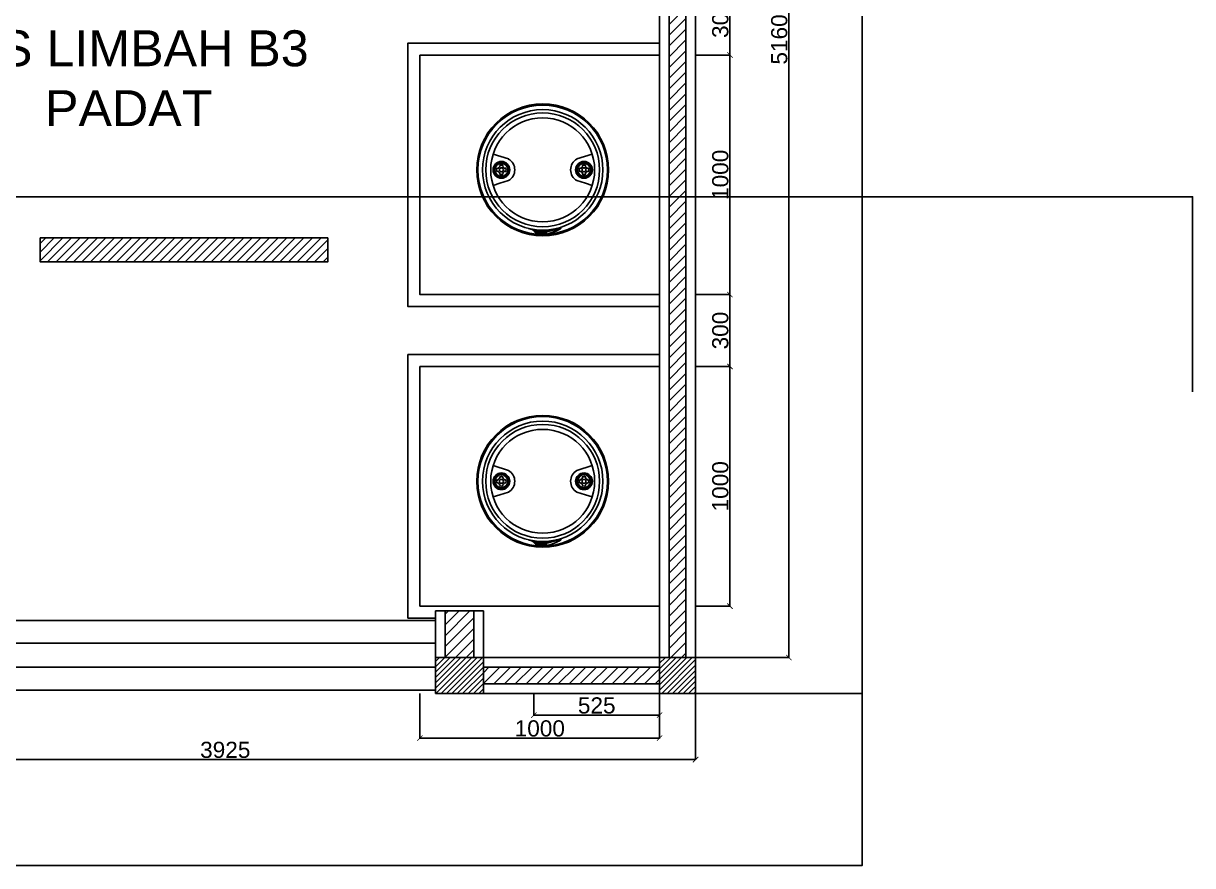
# Model space of a CAD drawing. Header units: millimetres. Extents: x -152054 to 94068, y -14280 to 91468.
# Drawn here: x -74849 to -69970, y 25102 to 28618 of the extents above; entities that cross this region are included whole.
import ezdxf

# ---------------------------------------------------------------- set-up
doc = ezdxf.new("R2010")
doc.units = ezdxf.units.MM
doc.layers.add('Edges', color=7, linetype='Continuous')
doc.styles.get("Standard").update_dxf_attribs({"font": 'arial.ttf'})
doc.dimstyles.new('ISO-25', dxfattribs={"dimtxt": 67.5, "dimasz": 22.5, "dimexe": 1.25, "dimexo": 0.625, "dimgap": 5.63, "dimtad": 1, "dimtoh": 1, "dimdec": 0, "dimtxsty": 'Standard', "dimblk": 'ARCHTICK', "dimcen": 2.5, "dimclrd": 40, "dimclre": 40, "dimclrt": 1, "dimadec": 0, "dimazin": 0, "dimtfac": 1, "dimtdec": 0, "dimtmove": 0, "dimatfit": 3, "dimldrblk": 'BOXFILLED', "dimfxl": 1, "dimarcsym": 0})
pattern_1 = [(45, (17246.474, -14624.232), (-22.45064, 22.45064), [])]

# ---------------------------------------------------------------- blocks, each defined once
blk = doc.blocks.new('plasticwaterdrumplan')
at = {"layer": 'Edges'}
for p, q in [((19.15, 3.55), (22, 2.66)), ((37.52, 3.55), (34.66, 2.66)), ((19.8, 0.65), (19.83, 0.88)), ((19.83, 0.42), (19.8, 0.65)), ((19.83, 0.88), (19.88, 1)), ((19.88, 0.3), (19.83, 0.42)), ((19.88, 1), (20.09, 0.86)), ((19.88, 0.3), (20.09, 0.44)), ((20.09, 0.86), (20.13, 0.97)), ((20.13, 0.33), (20.09, 0.44)), ((20.13, 0.97), (20.23, 1.1)), ((20.23, 0.2), (20.13, 0.33)), ((20.23, 1.1), (20.36, 1.2)), ((20.36, 0.1), (20.23, 0.2)), ((20.33, 1.45), (20.45, 1.5)), ((20.33, 1.45), (20.47, 1.24)), ((20.33, -0.15), (20.47, 0.06)), ((20.36, 1.2), (20.47, 1.24)), ((20.47, 0.06), (20.36, 0.1)), ((20.45, 1.5), (20.68, 1.53)), ((20.68, 1.53), (20.91, 1.5)), ((20.68, 1.01), (20.77, 1)), ((21.03, 1.45), (20.89, 1.24)), ((20.89, 1.24), (21, 1.2)), ((21, 0.1), (20.89, 0.06)), ((21.03, -0.15), (20.89, 0.06)), ((20.91, 1.5), (21.03, 1.45)), ((21, 1.2), (21.13, 1.1)), ((21.13, 0.2), (21, 0.1)), ((21.13, 1.1), (21.23, 0.97)), ((21.23, 0.33), (21.13, 0.2)), ((21.23, 0.97), (21.27, 0.86)), ((21.27, 0.44), (21.23, 0.33)), ((21.48, 1), (21.27, 0.86)), ((21.48, 0.3), (21.27, 0.44)), ((21.48, 1), (21.53, 0.88)), ((21.53, 0.42), (21.48, 0.3)), ((21.53, 0.88), (21.56, 0.65)), ((21.56, 0.65), (21.53, 0.42)), ((35.13, 0.88), (35.1, 0.65)), ((35.1, 0.65), (35.13, 0.42)), ((35.19, 1), (35.13, 0.88)), ((35.13, 0.42), (35.19, 0.3)), ((35.19, 1), (35.39, 0.86)), ((35.19, 0.3), (35.39, 0.44)), ((35.44, 0.97), (35.39, 0.86)), ((35.39, 0.44), (35.44, 0.33)), ((35.54, 1.1), (35.44, 0.97)), ((35.44, 0.33), (35.54, 0.2)), ((35.67, 1.2), (35.54, 1.1)), ((35.54, 0.2), (35.67, 0.1)), ((35.76, 1.5), (35.63, 1.45)), ((35.63, 1.45), (35.78, 1.24)), ((35.63, -0.15), (35.78, 0.06)), ((35.78, 1.24), (35.67, 1.2)), ((35.67, 0.1), (35.78, 0.06)), ((35.99, 1.53), (35.76, 1.5)), ((35.99, 1.01), (35.89, 1)), ((36.22, 1.5), (35.99, 1.53)), ((36.34, 1.45), (36.2, 1.24)), ((36.3, 1.2), (36.2, 1.24)), ((36.2, 0.06), (36.3, 0.1)), ((36.34, -0.15), (36.2, 0.06)), ((36.34, 1.45), (36.22, 1.5)), ((36.44, 1.1), (36.3, 1.2)), ((36.3, 0.1), (36.44, 0.2)), ((36.54, 0.97), (36.44, 1.1)), ((36.44, 0.2), (36.54, 0.33)), ((36.58, 0.86), (36.54, 0.97)), ((36.54, 0.33), (36.58, 0.44)), ((36.79, 1), (36.58, 0.86)), ((36.79, 0.3), (36.58, 0.44)), ((36.84, 0.88), (36.79, 1)), ((36.79, 0.3), (36.84, 0.42)), ((36.87, 0.65), (36.84, 0.88)), ((36.84, 0.42), (36.87, 0.65)), ((20.41, -1.85), (19.15, -2.26)), ((20.45, -0.2), (20.33, -0.15)), ((20.41, -1.85), (22, -1.35)), ((20.68, -0.23), (20.45, -0.2)), ((20.91, -0.2), (20.68, -0.23)), ((21.03, -0.15), (20.91, -0.2)), ((36.26, -1.85), (34.66, -1.35)), ((35.63, -0.15), (35.76, -0.2)), ((35.76, -0.2), (35.99, -0.23)), ((35.99, -0.23), (36.22, -0.2)), ((36.22, -0.2), (36.34, -0.15)), ((36.26, -1.85), (37.52, -2.26)), ((25.72, -10.23), (26.59, -10.46)), ((25.73, -10.21), (26.78, -10.49)), ((26.36, -10.41), (26.54, -10.46)), ((26.36, -10.43), (26.53, -10.48)), ((26.54, -10.46), (26.53, -10.48)), ((26.54, -10.46), (26.59, -10.47)), ((26.59, -10.46), (26.6, -10.46)), ((26.6, -10.48), (26.59, -10.47)), ((26.62, -10.47), (26.6, -10.46)), ((26.6, -10.46), (26.75, -10.5)), ((26.61, -10.48), (26.6, -10.48)), ((26.61, -10.48), (26.61, -10.49)), ((26.62, -10.5), (26.61, -10.49)), ((26.63, -10.48), (26.62, -10.47)), ((26.62, -10.47), (26.62, -10.47)), ((26.63, -10.5), (26.62, -10.5)), ((26.64, -10.49), (26.63, -10.48)), ((26.63, -10.51), (26.63, -10.5)), ((26.64, -10.52), (26.63, -10.51)), ((26.65, -10.5), (26.64, -10.49)), ((26.64, -10.49), (26.64, -10.49)), ((26.64, -10.53), (26.64, -10.52)), ((26.64, -10.54), (26.64, -10.53)), ((26.64, -10.57), (26.65, -10.54)), ((26.65, -10.54), (26.64, -10.54)), ((26.64, -10.59), (26.64, -10.57)), ((26.65, -10.61), (26.64, -10.59)), ((26.65, -10.51), (26.65, -10.5)), ((26.66, -10.52), (26.65, -10.51)), ((26.65, -10.51), (26.65, -10.51)), ((26.65, -10.54), (26.67, -10.53)), ((26.66, -10.53), (26.65, -10.55)), ((26.65, -10.55), (26.65, -10.54)), ((26.65, -10.55), (26.65, -10.55)), ((26.66, -10.64), (26.65, -10.61)), ((26.66, -10.53), (26.66, -10.52)), ((26.67, -10.56), (26.66, -10.57)), ((26.66, -10.57), (26.66, -10.59)), ((26.66, -10.59), (26.66, -10.6)), ((26.66, -10.6), (26.67, -10.62)), ((26.68, -10.66), (26.66, -10.64)), ((26.67, -10.53), (26.69, -10.51)), ((26.68, -10.54), (26.67, -10.56)), ((26.67, -10.62), (26.69, -10.64)), ((26.7, -10.53), (26.68, -10.54)), ((26.7, -10.67), (26.68, -10.66)), ((26.69, -10.51), (26.72, -10.5)), ((26.7, -10.56), (26.69, -10.59)), ((26.69, -10.59), (26.7, -10.63)), ((26.69, -10.64), (26.71, -10.65)), ((26.72, -10.53), (26.7, -10.53)), ((26.72, -10.54), (26.7, -10.56)), ((26.7, -10.63), (26.72, -10.65)), ((26.73, -10.68), (26.7, -10.67)), ((26.71, -10.65), (26.73, -10.66)), ((26.72, -10.5), (26.75, -10.5)), ((26.74, -10.52), (26.72, -10.53)), ((26.75, -10.53), (26.72, -10.54)), ((26.72, -10.65), (26.77, -10.66)), ((26.73, -10.66), (26.76, -10.67)), ((26.75, -10.69), (26.73, -10.68)), ((26.77, -10.53), (26.74, -10.52)), ((26.75, -10.5), (26.77, -10.5)), ((26.75, -10.5), (26.77, -10.51)), ((26.78, -10.54), (26.75, -10.53)), ((26.78, -10.69), (26.75, -10.69)), ((26.76, -10.67), (26.77, -10.66)), ((26.77, -10.5), (26.8, -10.51)), ((26.8, -10.51), (26.77, -10.51)), ((26.79, -10.54), (26.77, -10.53)), ((26.77, -10.66), (26.81, -10.68)), ((26.78, -10.49), (27.01, -10.56)), ((26.78, -10.49), (26.8, -10.51)), ((26.78, -10.54), (26.8, -10.55)), ((26.81, -10.68), (26.78, -10.69)), ((26.81, -10.55), (26.79, -10.54)), ((26.8, -10.51), (26.82, -10.53)), ((26.81, -10.55), (26.8, -10.55)), ((26.81, -10.55), (26.81, -10.55)), ((26.81, -10.55), (26.85, -10.56)), ((26.81, -10.68), (26.81, -10.68)), ((26.81, -10.68), (26.93, -10.71)), ((26.82, -10.53), (26.84, -10.55)), ((26.84, -10.55), (26.85, -10.56)), ((26.85, -10.56), (27.07, -10.63)), ((26.9, -10.77), (26.89, -10.83)), ((26.89, -10.83), (26.9, -10.77)), ((26.89, -10.83), (26.9, -10.88)), ((26.9, -10.88), (26.89, -10.83)), ((26.89, -10.83), (26.89, -10.83)), ((26.9, -10.83), (26.89, -10.83)), ((26.93, -10.72), (26.9, -10.77)), ((26.9, -10.77), (26.93, -10.72)), ((26.9, -10.77), (26.91, -10.77)), ((26.9, -10.83), (26.91, -10.77)), ((26.9, -10.77), (26.9, -10.77)), ((26.9, -10.83), (26.91, -10.78)), ((26.91, -10.88), (26.9, -10.83)), ((26.9, -10.88), (26.9, -10.83)), ((26.9, -10.83), (26.9, -10.83)), ((26.91, -10.78), (26.93, -10.73)), ((26.91, -10.77), (26.93, -10.73)), ((26.91, -10.77), (26.91, -10.78)), ((26.91, -10.83), (26.92, -10.78)), ((26.92, -10.78), (26.91, -10.83)), ((26.91, -10.83), (26.92, -10.88)), ((26.91, -10.88), (26.91, -10.83)), ((26.92, -10.78), (26.94, -10.73)), ((26.94, -10.73), (26.92, -10.78)), ((26.93, -10.71), (26.93, -10.72)), ((26.93, -10.72), (26.94, -10.71)), ((26.94, -10.71), (26.93, -10.71)), ((26.93, -10.73), (26.94, -10.72)), ((26.93, -10.73), (26.94, -10.72)), ((26.93, -10.73), (26.93, -10.72)), ((26.93, -10.72), (26.93, -10.72)), ((26.93, -10.73), (26.93, -10.73)), ((26.94, -10.72), (26.94, -10.71)), ((26.95, -10.72), (26.94, -10.73)), ((26.94, -10.73), (26.95, -10.72)), ((26.95, -10.72), (26.94, -10.72)), ((26.94, -10.72), (26.94, -10.72)), ((27.05, -10.75), (26.95, -10.72)), ((26.95, -10.72), (26.95, -10.72)), ((27.02, -10.78), (27, -10.85)), ((27.05, -10.75), (27.02, -10.78)), ((27.26, -10.81), (27.05, -10.75)), ((27.07, -10.63), (27.11, -10.63)), ((27.08, -10.63), (27.07, -10.63)), ((27.08, -10.63), (27.11, -10.63)), ((27.09, -10.64), (27.08, -10.63)), ((27.09, -10.64), (27.11, -10.63)), ((27.1, -10.64), (27.09, -10.64)), ((27.1, -10.64), (27.11, -10.64)), ((27.11, -10.64), (27.1, -10.64)), ((27.17, -10.64), (27.11, -10.63)), ((27.11, -10.63), (27.11, -10.63)), ((27.11, -10.63), (27.11, -10.63)), ((27.11, -10.63), (27.17, -10.64)), ((27.11, -10.63), (27.17, -10.64)), ((27.11, -10.64), (27.11, -10.63)), ((27.11, -10.64), (27.11, -10.64)), ((27.11, -10.64), (27.17, -10.65)), ((27.11, -10.64), (27.17, -10.65)), ((27.15, -10.65), (27.11, -10.64)), ((27.17, -10.66), (27.15, -10.65)), ((28.04, -10.93), (27.15, -10.65)), ((27.44, -10.69), (27.17, -10.64)), ((27.44, -10.68), (27.17, -10.64)), ((27.44, -10.68), (27.17, -10.64)), ((27.43, -10.7), (27.17, -10.65)), ((27.44, -10.69), (27.17, -10.65)), ((27.17, -10.66), (27.43, -10.7)), ((27.27, -10.85), (27.26, -10.81)), ((28, -11.04), (27.26, -10.81)), ((27.43, -10.7), (27.7, -10.74)), ((27.7, -10.73), (27.43, -10.7)), ((27.44, -10.68), (27.71, -10.72)), ((27.71, -10.72), (27.44, -10.68)), ((27.71, -10.73), (27.44, -10.69)), ((27.71, -10.72), (27.44, -10.69)), ((27.98, -10.76), (27.7, -10.73)), ((27.7, -10.74), (27.98, -10.76)), ((27.71, -10.72), (27.98, -10.74)), ((27.98, -10.75), (27.71, -10.72)), ((27.98, -10.75), (27.71, -10.72)), ((27.98, -10.75), (27.71, -10.73)), ((28.25, -10.76), (27.98, -10.74)), ((28.25, -10.77), (27.98, -10.75)), ((28.25, -10.77), (27.98, -10.75)), ((28.25, -10.76), (27.98, -10.75)), ((28.25, -10.78), (27.98, -10.76)), ((27.98, -10.76), (28.25, -10.78)), ((28.25, -10.76), (28.52, -10.77)), ((28.52, -10.77), (28.25, -10.76)), ((28.52, -10.78), (28.25, -10.77)), ((28.52, -10.78), (28.25, -10.77)), ((28.25, -10.78), (28.52, -10.79)), ((28.52, -10.79), (28.25, -10.78)), ((28.52, -10.77), (28.79, -10.77)), ((28.79, -10.77), (28.52, -10.77)), ((28.79, -10.78), (28.52, -10.78)), ((28.79, -10.78), (28.52, -10.78)), ((28.52, -10.79), (28.79, -10.79)), ((28.79, -10.79), (28.52, -10.79)), ((29.06, -10.76), (28.79, -10.77)), ((29.06, -10.76), (28.79, -10.77)), ((29.06, -10.77), (28.79, -10.78)), ((29.06, -10.77), (28.79, -10.78)), ((29.06, -10.78), (28.79, -10.79)), ((28.79, -10.79), (29.06, -10.78)), ((29.06, -10.76), (29.33, -10.74)), ((29.33, -10.75), (29.06, -10.77)), ((29.33, -10.75), (29.06, -10.76)), ((29.06, -10.78), (29.33, -10.76)), ((29.33, -10.76), (29.06, -10.78)), ((29.33, -10.76), (29.06, -10.77)), ((29.81, -10.63), (29.33, -10.75)), ((29.8, -10.63), (29.33, -10.75)), ((29.8, -10.63), (29.33, -10.74)), ((29.81, -10.64), (29.33, -10.75)), ((29.33, -10.75), (29.33, -10.74)), ((29.33, -10.75), (29.33, -10.75)), ((29.33, -10.75), (29.33, -10.75)), ((29.33, -10.75), (29.34, -10.76)), ((29.33, -10.75), (29.33, -10.76)), ((29.33, -10.76), (29.33, -10.76)), ((29.33, -10.76), (29.34, -10.76)), ((29.33, -10.77), (29.34, -10.76)), ((29.33, -10.76), (29.33, -10.76)), ((29.33, -10.76), (29.33, -10.76)), ((29.33, -10.76), (29.34, -10.76)), ((29.33, -10.76), (29.33, -10.76)), ((29.33, -10.76), (29.33, -10.77)), ((29.33, -10.76), (29.33, -10.76)), ((29.81, -10.64), (29.34, -10.76)), ((29.34, -10.76), (29.81, -10.65)), ((29.34, -10.76), (29.34, -10.76)), ((30.28, -10.5), (29.8, -10.63)), ((30.28, -10.5), (29.8, -10.63)), ((30.28, -10.51), (29.81, -10.63)), ((30.28, -10.51), (29.81, -10.64)), ((30.29, -10.51), (29.81, -10.64)), ((29.81, -10.65), (30.29, -10.52)), ((30.76, -10.36), (30.28, -10.5)), ((30.76, -10.37), (30.28, -10.51)), ((30.76, -10.37), (30.28, -10.5)), ((30.76, -10.37), (30.28, -10.51)), ((30.29, -10.52), (30.76, -10.38)), ((30.76, -10.38), (30.29, -10.51)), ((30.32, -10.87), (30.8, -10.67)), ((30.8, -10.67), (30.32, -10.87)), ((30.8, -10.68), (30.32, -10.88)), ((30.81, -10.68), (30.33, -10.88)), ((30.81, -10.68), (30.33, -10.88)), ((30.33, -10.88), (30.81, -10.69)), ((30.76, -10.36), (31.23, -10.22)), ((30.76, -10.38), (31.3, -10.22)), ((31.23, -10.22), (30.76, -10.37)), ((31.23, -10.22), (30.76, -10.37)), ((31.24, -10.23), (30.76, -10.38)), ((31.23, -10.23), (30.76, -10.37)), ((30.8, -10.67), (31.26, -10.46)), ((31.27, -10.46), (30.8, -10.67)), ((31.27, -10.46), (30.8, -10.68)), ((31.28, -10.47), (30.81, -10.69)), ((31.27, -10.47), (30.81, -10.68)), ((31.28, -10.47), (30.81, -10.68)), ((31.26, -10.21), (31.23, -10.22)), ((31.26, -10.21), (31.23, -10.22)), ((31.27, -10.21), (31.23, -10.22)), ((31.27, -10.22), (31.23, -10.23)), ((31.27, -10.22), (31.24, -10.23)), ((31.26, -10.21), (31.3, -10.2)), ((31.3, -10.2), (31.26, -10.21)), ((31.26, -10.46), (31.33, -10.42)), ((31.3, -10.2), (31.27, -10.21)), ((31.3, -10.21), (31.27, -10.22)), ((31.3, -10.21), (31.27, -10.22)), ((31.3, -10.44), (31.27, -10.46)), ((31.31, -10.45), (31.27, -10.46)), ((31.31, -10.45), (31.27, -10.47)), ((31.31, -10.45), (31.28, -10.47)), ((31.31, -10.45), (31.28, -10.47)), ((31.3, -10.2), (31.33, -10.19)), ((31.33, -10.19), (31.3, -10.2)), ((31.33, -10.19), (31.3, -10.2)), ((31.34, -10.2), (31.3, -10.21)), ((31.33, -10.2), (31.3, -10.21)), ((31.3, -10.22), (31.34, -10.21)), ((31.34, -10.43), (31.3, -10.44)), ((31.34, -10.43), (31.31, -10.45)), ((31.35, -10.43), (31.31, -10.45)), ((31.35, -10.43), (31.31, -10.45)), ((31.31, -10.45), (31.35, -10.44)), ((31.36, -10.18), (31.33, -10.19)), ((31.37, -10.18), (31.33, -10.19)), ((31.37, -10.18), (31.33, -10.19)), ((31.37, -10.19), (31.33, -10.2)), ((31.33, -10.42), (31.4, -10.39)), ((31.34, -10.21), (31.4, -10.19)), ((31.37, -10.19), (31.34, -10.2)), ((31.38, -10.41), (31.34, -10.43)), ((31.37, -10.41), (31.34, -10.43)), ((31.38, -10.41), (31.35, -10.43)), ((31.35, -10.44), (31.39, -10.42)), ((31.38, -10.42), (31.35, -10.43)), ((31.4, -10.17), (31.36, -10.18)), ((31.4, -10.17), (31.37, -10.18)), ((31.4, -10.18), (31.37, -10.19)), ((31.4, -10.18), (31.37, -10.18)), ((31.4, -10.18), (31.37, -10.19)), ((31.41, -10.39), (31.37, -10.41)), ((31.41, -10.39), (31.38, -10.41)), ((31.42, -10.4), (31.38, -10.42)), ((31.42, -10.4), (31.38, -10.41)), ((31.42, -10.4), (31.39, -10.42)), ((31.4, -10.17), (31.43, -10.16)), ((31.43, -10.16), (31.4, -10.17)), ((31.44, -10.17), (31.4, -10.18)), ((31.43, -10.17), (31.4, -10.18)), ((31.43, -10.17), (31.4, -10.18)), ((31.4, -10.19), (31.44, -10.18)), ((31.4, -10.39), (31.44, -10.37)), ((31.45, -10.37), (31.41, -10.39)), ((31.44, -10.37), (31.41, -10.39)), ((31.42, -10.4), (31.46, -10.38)), ((31.45, -10.38), (31.42, -10.4)), ((31.45, -10.38), (31.42, -10.4)), ((31.47, -10.15), (31.43, -10.16)), ((31.47, -10.15), (31.43, -10.16)), ((31.47, -10.16), (31.43, -10.17)), ((31.47, -10.16), (31.43, -10.17)), ((31.44, -10.18), (31.5, -10.16)), ((31.47, -10.17), (31.44, -10.17)), ((31.44, -10.37), (31.51, -10.33)), ((31.48, -10.35), (31.44, -10.37)), ((31.48, -10.36), (31.45, -10.37)), ((31.49, -10.36), (31.45, -10.38)), ((31.49, -10.36), (31.45, -10.38)), ((31.46, -10.38), (31.49, -10.36)), ((31.5, -10.14), (31.47, -10.15)), ((31.5, -10.15), (31.47, -10.16)), ((31.5, -10.15), (31.47, -10.15)), ((31.5, -10.15), (31.47, -10.16)), ((31.5, -10.16), (31.47, -10.17)), ((31.51, -10.33), (31.48, -10.35)), ((31.52, -10.34), (31.48, -10.36)), ((31.53, -10.34), (31.49, -10.36)), ((31.52, -10.34), (31.49, -10.36)), ((31.52, -10.34), (31.49, -10.36)), ((31.5, -10.14), (31.53, -10.13)), ((31.54, -10.14), (31.5, -10.15)), ((31.54, -10.14), (31.5, -10.15)), ((31.53, -10.14), (31.5, -10.15)), ((31.5, -10.16), (31.54, -10.15)), ((31.54, -10.15), (31.5, -10.16)), ((31.51, -10.33), (31.54, -10.31)), ((31.55, -10.32), (31.51, -10.33)), ((31.56, -10.32), (31.52, -10.34)), ((31.55, -10.32), (31.52, -10.34)), ((31.56, -10.32), (31.52, -10.34)), ((31.57, -10.13), (31.53, -10.13)), ((31.57, -10.13), (31.53, -10.14)), ((31.56, -10.33), (31.53, -10.34)), ((31.57, -10.13), (31.54, -10.14)), ((31.57, -10.14), (31.54, -10.15)), ((31.57, -10.14), (31.54, -10.14)), ((31.54, -10.15), (31.59, -10.14)), ((31.54, -10.31), (31.61, -10.27)), ((31.59, -10.3), (31.55, -10.32)), ((31.58, -10.3), (31.55, -10.32)), ((31.59, -10.3), (31.56, -10.32)), ((31.59, -10.3), (31.56, -10.32)), ((31.56, -10.33), (31.6, -10.31)), ((31.6, -10.12), (31.57, -10.13)), ((31.6, -10.12), (31.57, -10.13)), ((31.6, -10.13), (31.57, -10.14)), ((31.6, -10.13), (31.57, -10.13)), ((31.59, -10.14), (31.57, -10.14)), ((31.61, -10.28), (31.58, -10.3)), ((31.6, -10.13), (31.59, -10.14)), ((31.59, -10.14), (31.6, -10.14)), ((31.61, -10.14), (31.59, -10.14)), ((31.59, -10.14), (31.59, -10.14)), ((31.62, -10.28), (31.59, -10.3)), ((31.62, -10.28), (31.59, -10.3)), ((31.63, -10.29), (31.59, -10.3)), ((31.6, -10.12), (31.63, -10.13)), ((31.63, -10.13), (31.6, -10.12)), ((31.6, -10.12), (31.6, -10.12)), ((31.62, -10.13), (31.6, -10.12)), ((31.6, -10.12), (31.6, -10.13)), ((31.62, -10.13), (31.6, -10.13)), ((31.62, -10.13), (31.6, -10.13)), ((31.6, -10.13), (31.6, -10.13)), ((31.6, -10.14), (31.62, -10.15)), ((31.63, -10.29), (31.6, -10.31)), ((31.63, -10.15), (31.61, -10.14)), ((31.61, -10.27), (31.66, -10.24)), ((31.65, -10.26), (31.61, -10.28)), ((31.64, -10.14), (31.62, -10.13)), ((31.64, -10.14), (31.62, -10.13)), ((31.62, -10.13), (31.62, -10.13)), ((31.65, -10.14), (31.62, -10.13)), ((31.62, -10.13), (31.62, -10.13)), ((31.62, -10.13), (31.63, -10.13)), ((31.62, -10.15), (31.64, -10.16)), ((31.65, -10.26), (31.62, -10.28)), ((31.66, -10.26), (31.62, -10.28)), ((31.65, -10.13), (31.63, -10.13)), ((31.63, -10.13), (31.63, -10.13)), ((31.65, -10.14), (31.63, -10.13)), ((31.65, -10.16), (31.63, -10.15)), ((31.66, -10.27), (31.63, -10.29)), ((31.66, -10.27), (31.63, -10.29)), ((31.66, -10.15), (31.64, -10.14)), ((31.65, -10.14), (31.64, -10.14)), ((31.64, -10.14), (31.64, -10.14)), ((31.65, -10.15), (31.64, -10.14)), ((31.64, -10.16), (31.65, -10.17)), ((31.67, -10.15), (31.65, -10.13)), ((31.65, -10.14), (31.65, -10.13)), ((31.67, -10.15), (31.65, -10.14)), ((31.67, -10.15), (31.65, -10.14)), ((31.65, -10.14), (31.65, -10.14)), ((31.67, -10.17), (31.65, -10.15)), ((31.66, -10.15), (31.65, -10.15)), ((31.66, -10.17), (31.65, -10.16)), ((31.65, -10.17), (31.66, -10.19)), ((31.67, -10.24), (31.65, -10.26)), ((31.68, -10.24), (31.65, -10.26)), ((31.67, -10.15), (31.66, -10.15)), ((31.68, -10.16), (31.66, -10.15)), ((31.67, -10.18), (31.66, -10.17)), ((31.66, -10.19), (31.67, -10.2)), ((31.67, -10.23), (31.66, -10.24)), ((31.66, -10.24), (31.67, -10.24)), ((31.66, -10.27), (31.7, -10.25)), ((31.69, -10.25), (31.66, -10.26)), ((31.69, -10.25), (31.66, -10.27)), ((31.7, -10.25), (31.66, -10.27)), ((31.67, -10.15), (31.69, -10.16)), ((31.67, -10.15), (31.67, -10.15)), ((31.68, -10.16), (31.67, -10.15)), ((31.67, -10.15), (31.67, -10.15)), ((31.68, -10.16), (31.67, -10.15)), ((31.67, -10.17), (31.68, -10.16)), ((31.68, -10.18), (31.67, -10.17)), ((31.68, -10.2), (31.67, -10.18)), ((31.67, -10.2), (31.67, -10.22)), ((31.67, -10.22), (31.67, -10.23)), ((31.67, -10.24), (31.68, -10.23)), ((31.67, -10.24), (31.68, -10.24)), ((31.68, -10.16), (31.69, -10.16)), ((31.7, -10.18), (31.68, -10.16)), ((31.68, -10.16), (31.68, -10.16)), ((31.68, -10.16), (31.68, -10.16)), ((31.69, -10.18), (31.68, -10.16)), ((31.69, -10.18), (31.68, -10.16)), ((31.69, -10.2), (31.68, -10.18)), ((31.69, -10.18), (31.68, -10.18)), ((31.68, -10.21), (31.68, -10.2)), ((31.68, -10.23), (31.68, -10.21)), ((31.68, -10.24), (31.69, -10.23)), ((31.68, -10.24), (31.69, -10.25)), ((31.7, -10.17), (31.69, -10.16)), ((31.69, -10.19), (31.69, -10.18)), ((31.7, -10.19), (31.69, -10.18)), ((31.69, -10.18), (31.69, -10.18)), ((31.7, -10.18), (31.69, -10.18)), ((31.7, -10.19), (31.69, -10.19)), ((31.7, -10.21), (31.69, -10.19)), ((31.69, -10.19), (31.69, -10.2)), ((31.69, -10.21), (31.69, -10.2)), ((31.7, -10.21), (31.69, -10.21)), ((31.69, -10.23), (31.69, -10.21)), ((31.69, -10.23), (31.7, -10.21)), ((31.69, -10.25), (31.7, -10.23)), ((31.69, -10.25), (31.69, -10.23)), ((31.69, -10.23), (31.7, -10.23)), ((31.69, -10.23), (31.69, -10.23)), ((31.69, -10.25), (31.7, -10.25)), ((31.69, -10.25), (31.69, -10.25)), ((31.7, -10.19), (31.7, -10.17)), ((31.7, -10.18), (31.7, -10.17)), ((31.7, -10.19), (31.7, -10.18)), ((31.7, -10.19), (31.71, -10.21)), ((31.7, -10.19), (31.7, -10.19)), ((31.7, -10.21), (31.7, -10.19)), ((31.7, -10.21), (31.7, -10.19)), ((31.7, -10.19), (31.7, -10.19)), ((31.71, -10.21), (31.7, -10.23)), ((31.7, -10.21), (31.71, -10.21)), ((31.7, -10.23), (31.7, -10.21)), ((31.7, -10.21), (31.7, -10.21)), ((31.7, -10.21), (31.7, -10.21)), ((31.7, -10.23), (31.7, -10.21)), ((31.7, -10.25), (31.7, -10.23)), ((31.7, -10.23), (31.7, -10.23)), ((31.7, -10.25), (31.7, -10.23)), ((31.7, -10.23), (31.7, -10.23)), ((31.7, -10.25), (31.7, -10.25)), ((26.9, -10.88), (26.91, -10.93)), ((26.91, -10.88), (26.9, -10.88)), ((26.9, -10.88), (26.9, -10.88)), ((26.9, -10.88), (26.9, -10.88)), ((26.92, -10.93), (26.9, -10.88)), ((26.92, -10.93), (26.9, -10.88)), ((26.93, -10.93), (26.91, -10.88)), ((26.92, -10.93), (26.91, -10.88)), ((26.91, -10.93), (26.95, -10.98)), ((26.92, -10.93), (26.91, -10.93)), ((26.92, -10.88), (26.93, -10.93)), ((26.92, -10.93), (26.92, -10.93)), ((26.92, -10.93), (26.92, -10.93)), ((26.95, -10.98), (26.92, -10.93)), ((26.95, -10.97), (26.92, -10.93)), ((26.95, -10.98), (26.92, -10.93)), ((26.93, -10.93), (26.96, -10.97)), ((26.96, -10.97), (26.93, -10.93)), ((26.99, -11.01), (26.95, -10.97)), ((26.95, -10.98), (26.95, -10.97)), ((26.95, -10.98), (26.99, -11.02)), ((26.99, -11.01), (26.95, -10.98)), ((26.99, -11.01), (26.95, -10.98)), ((26.95, -10.98), (26.95, -10.98)), ((26.95, -10.98), (26.95, -10.98)), ((26.96, -10.97), (27, -11)), ((27, -11), (26.96, -10.97)), ((26.99, -11.01), (26.99, -11.01)), ((26.99, -11.01), (26.99, -11.01)), ((26.99, -11.01), (26.99, -11.02)), ((27.04, -11.03), (26.99, -11.01)), ((27.04, -11.03), (26.99, -11.01)), ((27.04, -11.04), (26.99, -11.01)), ((26.99, -11.02), (27.04, -11.04)), ((27, -10.85), (27.02, -10.91)), ((27, -11), (27.04, -11.02)), ((27.04, -11.03), (27, -11)), ((27.02, -10.91), (27.07, -10.96)), ((27.04, -11.02), (27.32, -11.11)), ((27.32, -11.13), (27.04, -11.03)), ((27.32, -11.12), (27.04, -11.03)), ((27.32, -11.12), (27.04, -11.03)), ((27.31, -11.13), (27.04, -11.04)), ((27.04, -11.04), (27.04, -11.04)), ((27.31, -11.13), (27.04, -11.04)), ((27.07, -10.96), (27.13, -10.98)), ((27.13, -10.98), (27.2, -10.96)), ((27.2, -10.96), (27.25, -10.91)), ((27.25, -10.91), (27.27, -10.85)), ((27.31, -11.13), (27.6, -11.21)), ((27.6, -11.2), (27.31, -11.13)), ((27.32, -11.11), (27.6, -11.19)), ((27.6, -11.19), (27.32, -11.12)), ((27.6, -11.2), (27.32, -11.12)), ((27.6, -11.2), (27.32, -11.13)), ((27.6, -11.19), (27.89, -11.24)), ((27.88, -11.25), (27.6, -11.19)), ((27.88, -11.25), (27.6, -11.2)), ((27.88, -11.25), (27.6, -11.2)), ((27.88, -11.26), (27.6, -11.2)), ((27.88, -11.26), (27.6, -11.21)), ((28.17, -11.28), (27.88, -11.25)), ((28.17, -11.29), (27.88, -11.25)), ((28.17, -11.28), (27.88, -11.25)), ((28.17, -11.29), (27.88, -11.26)), ((28.17, -11.29), (27.88, -11.26)), ((27.89, -11.24), (28.17, -11.27)), ((28.04, -11.11), (28, -11.04)), ((28.01, -11.04), (28, -11.04)), ((28.01, -11.04), (28.04, -11.1)), ((28.02, -11.05), (28.01, -11.04)), ((28.02, -11.05), (28.04, -11.1)), ((28.02, -11.05), (28.05, -11.09)), ((28.02, -11.05), (28.02, -11.05)), ((28.03, -11.05), (28.02, -11.05)), ((28.05, -11.09), (28.03, -11.05)), ((28.03, -11.05), (28.05, -11.09)), ((28.03, -11.05), (28.05, -11.09)), ((28.03, -11.05), (28.03, -11.05)), ((28.03, -11.05), (28.03, -11.05)), ((28.03, -11.05), (28.07, -11.06)), ((28.04, -10.93), (28.09, -10.9)), ((28.05, -10.93), (28.04, -10.93)), ((28.05, -11.09), (28.04, -11.1)), ((28.04, -11.1), (28.04, -11.1)), ((28.04, -11.1), (28.13, -11.12)), ((28.04, -11.1), (28.12, -11.12)), ((28.13, -11.13), (28.04, -11.11)), ((28.1, -10.9), (28.05, -10.93)), ((28.1, -10.91), (28.05, -10.93)), ((28.05, -10.93), (28.05, -10.93)), ((28.06, -10.93), (28.05, -10.93)), ((28.12, -11.11), (28.05, -11.09)), ((28.05, -11.09), (28.05, -11.09)), ((28.05, -11.09), (28.05, -11.09)), ((28.05, -11.09), (28.12, -11.12)), ((28.05, -11.09), (28.12, -11.11)), ((28.1, -10.91), (28.06, -10.93)), ((28.1, -10.91), (28.06, -10.94)), ((28.06, -10.94), (28.1, -10.92)), ((28.06, -10.94), (28.06, -10.93)), ((28.06, -10.94), (28.11, -10.95)), ((28.06, -10.94), (28.06, -10.94)), ((28.08, -11.07), (28.07, -11.06)), ((28.08, -11.07), (28.09, -11.07)), ((28.09, -10.9), (28.18, -10.92)), ((28.09, -11.07), (28.1, -11.07)), ((28.09, -11.07), (28.09, -11.07)), ((28.09, -11.07), (28.09, -11.07)), ((28.18, -10.92), (28.1, -10.9)), ((28.1, -10.91), (28.1, -10.9)), ((28.18, -10.93), (28.1, -10.91)), ((28.17, -10.93), (28.1, -10.91)), ((28.1, -10.91), (28.1, -10.91)), ((28.17, -10.93), (28.1, -10.91)), ((28.1, -10.91), (28.1, -10.91)), ((28.1, -10.92), (28.1, -10.91)), ((28.1, -10.92), (28.17, -10.94)), ((28.1, -11.07), (28.1, -11.07)), ((28.1, -11.07), (28.1, -11.07)), ((28.11, -11.07), (28.1, -11.07)), ((28.11, -10.95), (28.11, -10.95)), ((28.11, -10.95), (28.11, -10.95)), ((28.14, -10.96), (28.11, -10.95)), ((28.11, -10.95), (28.11, -10.95)), ((28.11, -10.95), (28.11, -10.95)), ((28.11, -11.07), (28.14, -11.07)), ((28.19, -11.07), (28.12, -11.11)), ((28.12, -11.11), (28.19, -11.07)), ((28.12, -11.12), (28.2, -11.08)), ((28.12, -11.12), (28.19, -11.08)), ((28.12, -11.12), (28.12, -11.11)), ((28.12, -11.11), (28.12, -11.11)), ((28.13, -11.12), (28.12, -11.12)), ((28.12, -11.12), (28.12, -11.12)), ((28.13, -11.12), (28.2, -11.08)), ((28.2, -11.09), (28.13, -11.13)), ((28.17, -10.99), (28.14, -10.96)), ((28.14, -11.07), (28.16, -11.05)), ((28.16, -11.05), (28.17, -11.02)), ((28.18, -10.93), (28.17, -10.93)), ((28.17, -10.93), (28.17, -10.93)), ((28.17, -10.93), (28.17, -10.94)), ((28.21, -11), (28.17, -10.93)), ((28.21, -11), (28.17, -10.93)), ((28.17, -10.94), (28.21, -11)), ((28.17, -11.02), (28.17, -10.99)), ((28.17, -11.27), (28.46, -11.29)), ((28.46, -11.29), (28.17, -11.28)), ((28.46, -11.3), (28.17, -11.28)), ((28.17, -11.29), (28.46, -11.31)), ((28.46, -11.3), (28.17, -11.29)), ((28.46, -11.3), (28.17, -11.29)), ((28.18, -10.92), (28.18, -10.93)), ((28.22, -11), (28.18, -10.92)), ((28.18, -10.92), (28.23, -11)), ((28.22, -11), (28.18, -10.93)), ((28.21, -11), (28.19, -11.07)), ((28.19, -11.08), (28.21, -11)), ((28.19, -11.07), (28.21, -11)), ((28.19, -11.08), (28.19, -11.07)), ((28.19, -11.07), (28.19, -11.07)), ((28.2, -11.08), (28.19, -11.08)), ((28.23, -11), (28.2, -11.09)), ((28.2, -11.08), (28.22, -11)), ((28.2, -11.08), (28.22, -11)), ((28.2, -11.08), (28.2, -11.08)), ((28.21, -11), (28.22, -11)), ((28.21, -11), (28.21, -11)), ((28.21, -11), (28.21, -11)), ((28.22, -11), (28.22, -11)), ((28.43, -10.93), (29.05, -10.92)), ((28.44, -11.17), (28.43, -10.93)), ((28.43, -10.93), (28.44, -10.94)), ((29.04, -10.93), (28.44, -10.94)), ((29.04, -10.93), (28.44, -10.94)), ((28.44, -10.94), (28.44, -11.16)), ((28.44, -10.94), (28.45, -11.16)), ((28.44, -10.94), (28.45, -10.95)), ((28.44, -10.94), (28.44, -10.94)), ((29.04, -11.15), (28.44, -11.16)), ((28.44, -11.16), (28.44, -11.17)), ((28.45, -11.16), (28.44, -11.16)), ((28.44, -11.17), (29.05, -11.16)), ((28.45, -10.95), (29.03, -10.94)), ((29.03, -10.94), (28.45, -10.95)), ((29.03, -10.94), (28.45, -10.95)), ((28.46, -11.15), (28.45, -10.95)), ((28.45, -10.95), (28.45, -11.15)), ((28.45, -10.95), (28.45, -10.95)), ((28.45, -10.95), (28.45, -10.95)), ((28.45, -10.95), (28.45, -11.15)), ((29.03, -11.14), (28.45, -11.15)), ((28.45, -11.15), (28.45, -11.15)), ((28.45, -11.15), (28.45, -11.16)), ((28.46, -11.15), (28.45, -11.15)), ((29.04, -11.15), (28.45, -11.16)), ((29.03, -11.15), (28.45, -11.15)), ((29.03, -11.14), (28.46, -11.15)), ((28.46, -11.29), (28.75, -11.28)), ((28.75, -11.29), (28.46, -11.29)), ((28.75, -11.29), (28.46, -11.3)), ((28.76, -11.29), (28.46, -11.3)), ((28.76, -11.3), (28.46, -11.3)), ((28.76, -11.3), (28.46, -11.31)), ((28.75, -11.28), (29.04, -11.25)), ((29.04, -11.26), (28.75, -11.29)), ((29.04, -11.26), (28.75, -11.29)), ((29.05, -11.27), (28.76, -11.3)), ((29.05, -11.27), (28.76, -11.29)), ((29.05, -11.27), (28.76, -11.3)), ((29.03, -10.94), (29.04, -10.93)), ((29.03, -10.94), (29.03, -11.14)), ((29.03, -11.15), (29.03, -10.94)), ((29.03, -11.14), (29.03, -10.94)), ((29.03, -10.94), (29.03, -10.94)), ((29.03, -10.94), (29.03, -10.94)), ((29.03, -11.15), (29.03, -11.14)), ((29.03, -11.14), (29.03, -11.14)), ((29.04, -11.15), (29.03, -11.15)), ((29.04, -10.93), (29.05, -10.92)), ((29.04, -11.15), (29.04, -10.93)), ((29.04, -11.15), (29.04, -10.93)), ((29.04, -10.93), (29.04, -10.93)), ((29.05, -11.16), (29.04, -11.15)), ((29.04, -11.15), (29.04, -11.15)), ((29.04, -11.25), (29.33, -11.21)), ((29.33, -11.21), (29.04, -11.26)), ((29.33, -11.22), (29.04, -11.26)), ((29.05, -10.92), (29.05, -11.16)), ((29.33, -11.22), (29.05, -11.27)), ((29.33, -11.22), (29.05, -11.27)), ((29.05, -11.27), (29.33, -11.23)), ((29.83, -11.05), (29.33, -11.22)), ((29.33, -11.21), (29.83, -11.05)), ((29.83, -11.06), (29.33, -11.22)), ((29.83, -11.06), (29.33, -11.22)), ((29.84, -11.06), (29.33, -11.23)), ((29.84, -11.07), (29.33, -11.23)), ((29.33, -11.21), (29.33, -11.21)), ((29.33, -11.21), (29.33, -11.21)), ((29.33, -11.21), (29.33, -11.21)), ((29.33, -11.21), (29.33, -11.21)), ((29.33, -11.21), (29.33, -11.21)), ((29.33, -11.21), (29.33, -11.21)), ((29.33, -11.21), (29.33, -11.21)), ((29.33, -11.21), (29.33, -11.22)), ((29.33, -11.22), (29.33, -11.23)), ((29.33, -11.22), (29.33, -11.22)), ((29.33, -11.22), (29.33, -11.22)), ((29.33, -11.22), (29.33, -11.22)), ((29.33, -11.22), (29.33, -11.22)), ((29.33, -11.23), (29.33, -11.23)), ((30.32, -10.87), (29.83, -11.05)), ((29.83, -11.05), (30.32, -10.87)), ((30.32, -10.88), (29.83, -11.06)), ((30.33, -10.88), (29.83, -11.06)), ((30.33, -10.88), (29.84, -11.07)), ((30.33, -10.88), (29.84, -11.06))]:
    blk.add_line(p, q, dxfattribs=at)
for centre, radius in [((28.33, 0.65), 12.22), ((28.33, 0.65), 12), ((28.33, 0.65), 11.16), ((28.33, 0.65), 10.55), ((28.33, 0.65), 9.63), ((20.68, 0.65), 1.55), ((35.99, 0.65), 1.55), ((20.68, 0.65), 1.39), ((20.68, 0.65), 1.33), ((20.68, 0.65), 1.2), ((20.68, 0.65), 0.36), ((35.99, 0.65), 1.39), ((35.99, 0.65), 1.33), ((35.99, 0.65), 1.2), ((35.99, 0.65), 0.36)]:
    blk.add_circle(centre, radius, dxfattribs=at)
for centre, start, end in [((20.85, 0.65), 299.8169, 60.1831), ((35.81, 0.65), 119.8169, 240.1831)]:
    blk.add_arc(centre, 2.31, start, end, dxfattribs=at)
blk = doc.blocks.new('_ArchTick')
at = {"color": 0, "linetype": 'ByBlock', "const_width": 0.15}
blk.add_lwpolyline([(-0.5, -0.5), (0.5, 0.5)], dxfattribs=at)
blk = doc.blocks.new('*D111')
at = {"color": 40, "lineweight": -2, "transparency": 16777216}
for p, q in [((-72719.2, 25820.1), (-72719.2, 25729.3)), ((-72194.2, 25820.1), (-72194.2, 25729.3)), ((-72719.2, 25730.5), (-72194.2, 25730.5))]:
    blk.add_line(p, q, dxfattribs=at)
at = {"layer": 'Defpoints', "color": 0, "transparency": 16777216}
for p in [(-72719.2, 25820.7), (-72194.2, 25820.7), (-72194.2, 25730.5)]:
    blk.add_point(p, dxfattribs=at)
at = {"color": 40, "lineweight": -2, "transparency": 16777216, "xscale": 22.5, "yscale": 22.5, "zscale": 22.5, "rotation": 180}
blk.add_blockref('_ArchTick', (-72719.2, 25730.5), dxfattribs=at)
at = {"color": 40, "lineweight": -2, "transparency": 16777216, "xscale": 22.5, "yscale": 22.5, "zscale": 22.5}
blk.add_blockref('_ArchTick', (-72194.2, 25730.5), dxfattribs=at)
at = {"color": 1, "transparency": 16777216, "insert": (-72456.7, 25770.6), "char_height": 67.5, "attachment_point": 5}
blk.add_mtext('525', dxfattribs=at)
blk = doc.blocks.new('_BoxFilled')
at = {"color": 0, "linetype": 'ByBlock', "lineweight": -2}
blk.add_line((-0.5, 0), (-1, 0), dxfattribs=at)
at = {"color": 0, "linetype": 'ByBlock'}
blk.add_solid([(-0.5, 0.5), (0.5, 0.5), (-0.5, -0.5), (0.5, -0.5)], dxfattribs=at)
blk = doc.blocks.new('*D112')
at = {"color": 40, "lineweight": -2, "transparency": 16777216}
for p, q in [((-72043.6, 28485.7), (-71899.3, 28485.7)), ((-71900.6, 28485.7), (-71900.6, 27485.7)), ((-72043.6, 27485.7), (-71899.3, 27485.7))]:
    blk.add_line(p, q, dxfattribs=at)
at = {"layer": 'Defpoints', "color": 0, "transparency": 16777216}
for p in [(-72044.2, 28485.7), (-72044.2, 27485.7), (-71900.6, 27485.7)]:
    blk.add_point(p, dxfattribs=at)
at = {"color": 40, "lineweight": -2, "transparency": 16777216, "xscale": 22.5, "yscale": 22.5, "zscale": 22.5}
for p, rotation in [((-71900.6, 28485.7), 90), ((-71900.6, 27485.7), 270)]:
    blk.add_blockref('_ArchTick', p, dxfattribs=dict(at, rotation=rotation))
at = {"color": 1, "transparency": 16777216, "insert": (-71940.7, 27985.7), "char_height": 67.5, "attachment_point": 5, "rotation": 90}
blk.add_mtext('1000', dxfattribs=at)
blk = doc.blocks.new('*D113')
at = {"color": 40, "lineweight": -2, "transparency": 16777216}
for p, q in [((-72043.6, 27185.7), (-71899.3, 27185.7)), ((-71900.6, 26185.7), (-71900.6, 27185.7)), ((-72043.6, 26185.7), (-71899.3, 26185.7))]:
    blk.add_line(p, q, dxfattribs=at)
at = {"layer": 'Defpoints', "color": 0, "transparency": 16777216}
for p in [(-72044.2, 27185.7), (-71900.6, 27185.7), (-72044.2, 26185.7)]:
    blk.add_point(p, dxfattribs=at)
at = {"color": 40, "lineweight": -2, "transparency": 16777216, "xscale": 22.5, "yscale": 22.5, "zscale": 22.5}
for p, rotation in [((-71900.6, 27185.7), 90), ((-71900.6, 26185.7), 270)]:
    blk.add_blockref('_ArchTick', p, dxfattribs=dict(at, rotation=rotation))
at = {"color": 1, "transparency": 16777216, "insert": (-71940.7, 26685.7), "char_height": 67.5, "attachment_point": 5, "rotation": 90}
blk.add_mtext('1000', dxfattribs=at)
blk = doc.blocks.new('*D114')
at = {"color": 40, "lineweight": -2, "transparency": 16777216}
for p, q in [((-72043.6, 27485.7), (-71899.3, 27485.7)), ((-71900.6, 27485.7), (-71900.6, 27185.7)), ((-72043.6, 27185.7), (-71899.3, 27185.7))]:
    blk.add_line(p, q, dxfattribs=at)
at = {"layer": 'Defpoints', "color": 0, "transparency": 16777216}
for p in [(-72044.2, 27485.7), (-72044.2, 27185.7), (-71900.6, 27185.7)]:
    blk.add_point(p, dxfattribs=at)
at = {"color": 40, "lineweight": -2, "transparency": 16777216, "xscale": 22.5, "yscale": 22.5, "zscale": 22.5}
for p, rotation in [((-71900.6, 27485.7), 90), ((-71900.6, 27185.7), 270)]:
    blk.add_blockref('_ArchTick', p, dxfattribs=dict(at, rotation=rotation))
at = {"color": 1, "transparency": 16777216, "insert": (-71940.7, 27335.7), "char_height": 67.5, "attachment_point": 5, "rotation": 90}
blk.add_mtext('300', dxfattribs=at)
blk = doc.blocks.new('*D115')
at = {"color": 40, "lineweight": -2, "transparency": 16777216}
for p, q in [((-72045.8, 28785.7), (-71899.3, 28785.7)), ((-71900.6, 28485.7), (-71900.6, 28785.7)), ((-72043.6, 28485.7), (-71899.3, 28485.7))]:
    blk.add_line(p, q, dxfattribs=at)
at = {"layer": 'Defpoints', "color": 0, "transparency": 16777216}
for p in [(-72046.5, 28785.7), (-71900.6, 28785.7), (-72044.2, 28485.7)]:
    blk.add_point(p, dxfattribs=at)
at = {"color": 40, "lineweight": -2, "transparency": 16777216, "xscale": 22.5, "yscale": 22.5, "zscale": 22.5}
for p, rotation in [((-71900.6, 28785.7), 90), ((-71900.6, 28485.7), 270)]:
    blk.add_blockref('_ArchTick', p, dxfattribs=dict(at, rotation=rotation))
at = {"color": 1, "transparency": 16777216, "insert": (-71940.7, 28635.7), "char_height": 67.5, "attachment_point": 5, "rotation": 90}
blk.add_mtext('300', dxfattribs=at)
blk = doc.blocks.new('*D119')
at = {"color": 40, "lineweight": -2, "transparency": 16777216}
for p, q in [((-72618.6, 31130.7), (-71653.3, 31130.7)), ((-71654.6, 31130.7), (-71654.6, 25970.7)), ((-72043.6, 25970.7), (-71653.3, 25970.7))]:
    blk.add_line(p, q, dxfattribs=at)
at = {"layer": 'Defpoints', "color": 0, "transparency": 16777216}
for p in [(-72619.2, 31130.7), (-72044.2, 25970.7), (-71654.6, 25970.7)]:
    blk.add_point(p, dxfattribs=at)
at = {"color": 40, "lineweight": -2, "transparency": 16777216, "xscale": 22.5, "yscale": 22.5, "zscale": 22.5}
for p, rotation in [((-71654.6, 31130.7), 90), ((-71654.6, 25970.7), 270)]:
    blk.add_blockref('_ArchTick', p, dxfattribs=dict(at, rotation=rotation))
at = {"color": 1, "transparency": 16777216, "insert": (-71694.7, 28550.7), "char_height": 67.5, "attachment_point": 5, "rotation": 90}
blk.add_mtext('5160', dxfattribs=at)
blk = doc.blocks.new('*D120')
at = {"color": 40, "lineweight": -2, "transparency": 16777216}
for p, q in [((-75969.2, 25820.1), (-75969.2, 25543.9)), ((-72044.2, 25820.1), (-72044.2, 25543.9)), ((-75969.2, 25545.1), (-72044.2, 25545.1))]:
    blk.add_line(p, q, dxfattribs=at)
at = {"layer": 'Defpoints', "color": 0, "transparency": 16777216}
for p in [(-75969.2, 25820.7), (-72044.2, 25820.7), (-72044.2, 25545.1)]:
    blk.add_point(p, dxfattribs=at)
at = {"color": 40, "lineweight": -2, "transparency": 16777216, "xscale": 22.5, "yscale": 22.5, "zscale": 22.5, "rotation": 180}
blk.add_blockref('_ArchTick', (-75969.2, 25545.1), dxfattribs=at)
at = {"color": 40, "lineweight": -2, "transparency": 16777216, "xscale": 22.5, "yscale": 22.5, "zscale": 22.5}
blk.add_blockref('_ArchTick', (-72044.2, 25545.1), dxfattribs=at)
at = {"color": 1, "transparency": 16777216, "insert": (-74006.7, 25585.2), "char_height": 67.5, "attachment_point": 5}
blk.add_mtext('3925', dxfattribs=at)
blk = doc.blocks.new('*D116')
at = {"color": 40, "lineweight": -2, "transparency": 16777216}
for p, q in [((-73194.2, 25821.3), (-73194.2, 25633.4)), ((-72194.2, 25820.1), (-72194.2, 25633.4)), ((-72194.2, 25634.6), (-73194.2, 25634.6))]:
    blk.add_line(p, q, dxfattribs=at)
at = {"layer": 'Defpoints', "color": 0, "transparency": 16777216}
for p in [(-73194.2, 25822), (-72194.2, 25820.7), (-73194.2, 25634.6)]:
    blk.add_point(p, dxfattribs=at)
at = {"color": 40, "lineweight": -2, "transparency": 16777216, "xscale": 22.5, "yscale": 22.5, "zscale": 22.5, "rotation": 180}
blk.add_blockref('_ArchTick', (-73194.2, 25634.6), dxfattribs=at)
at = {"color": 40, "lineweight": -2, "transparency": 16777216, "xscale": 22.5, "yscale": 22.5, "zscale": 22.5}
blk.add_blockref('_ArchTick', (-72194.2, 25634.6), dxfattribs=at)
at = {"color": 1, "transparency": 16777216, "insert": (-72694.2, 25674.7), "char_height": 67.5, "attachment_point": 5}
blk.add_mtext('1000', dxfattribs=at)

msp = doc.modelspace()

# ---------------------------------------------------------------- hatches: boundary and pattern name
at = {"transparency": 33554559}
h = msp.add_hatch(dxfattribs=at)
h.set_pattern_fill('ANSI31', color=1, scale=5)
h.set_pattern_definition([(45, (17246.474, -14624.232), (-11.2253202, 11.2253202), [])])
h.paths.add_polyline_path([(-81084.2, 31280.7), (-81234.2, 31280.7), (-81234.2, 31130.7), (-81084.2, 31130.7)])
h.paths.add_polyline_path([(-78676.7, 31280.7), (-78676.7, 31130.7), (-78526.7, 31130.7), (-78526.7, 31280.7)])
h.paths.add_polyline_path([(-75969.2, 31130.7), (-75969.2, 31280.7), (-76119.2, 31280.7), (-76119.2, 31130.7)])
h.paths.add_polyline_path([(-72619.2, 31280.7), (-72769.2, 31280.7), (-72769.2, 31130.7), (-72619.2, 31130.7)])
h.paths.add_polyline_path([(-72619.2, 29935.7), (-72769.2, 29935.7), (-72769.2, 29785.7), (-72619.2, 29785.7)])
h.paths.add_polyline_path([(-72044.2, 29935.7), (-72194.2, 29935.7), (-72194.2, 29785.7), (-72044.2, 29785.7)])
h.paths.add_polyline_path([(-72044.2, 25970.7), (-72194.2, 25970.7), (-72194.2, 25820.7), (-72044.2, 25820.7)])
h.paths.add_polyline_path([(-72929.2, 25970.7), (-73129.2, 25970.7), (-73129.2, 25820.7), (-72929.2, 25820.7)])
h.paths.add_polyline_path([(-75969.2, 25820.7), (-75769.2, 25820.7), (-75769.2, 25970.7), (-75969.2, 25970.7)])
h.paths.add_polyline_path([(-76119.2, 25970.7), (-75969.2, 25970.7), (-75969.2, 26120.7), (-76119.2, 26120.7)])
h.paths.add_polyline_path([(-77744.2, 25820.7), (-77544.2, 25820.7), (-77544.2, 25970.7), (-77744.2, 25970.7)])
h.paths.add_polyline_path([(-75969.2, 27615.7), (-75969.2, 27765.7), (-76119, 27765.7), (-76119, 27615.7)])
h.paths.add_polyline_path([(-80384, 25970.7), (-80584, 25970.7), (-80584, 25820.7), (-80384, 25820.7)])
h.paths.add_polyline_path([(-81084.2, 25970.7), (-81234.2, 25970.7), (-81234.2, 25820.7), (-81084.2, 25820.7)])
h.paths.add_polyline_path([(-81234.2, 27130.7), (-81084.2, 27130.7), (-81084.2, 27280.7), (-81234.2, 27280.7)])
h.paths.add_polyline_path([(-82384.2, 27130.7), (-82234.2, 27130.7), (-82234.2, 27280.7), (-82384.2, 27280.7)])
h.paths.add_polyline_path([(-81234.2, 29130.7), (-81084.2, 29130.7), (-81084.2, 29280.7), (-81234.2, 29280.7)])
h.paths.add_polyline_path([(-82234.2, 29130.7), (-82234.2, 29280.7), (-82384.2, 29280.7), (-82384.2, 29130.7)])
h = msp.add_hatch()
h.set_pattern_fill('ANSI31', color=1, scale=10)
h.set_pattern_definition(pattern_1)
h.paths.add_polyline_path([(-72084.2, 29785.7), (-72154.2, 29785.7), (-72154.2, 25970.7), (-72084.2, 25970.7)])
at = {"true_color": 0xf8d731}
h = msp.add_hatch(dxfattribs=at)
h.set_pattern_fill('ANSI31', color=40, scale=8)
h.set_pattern_definition([(45, (22321.884, -21434.476), (-17.960512, 17.960512), [])])
h.paths.add_polyline_path([(-73579, 27722.1), (-74779, 27722.1), (-74779, 27672.1), (-74779, 27622.1), (-73579, 27622.1)])
h = msp.add_hatch()
h.set_pattern_fill('ANSI31', color=1, scale=10)
h.set_pattern_definition(pattern_1)
h.paths.add_polyline_path([(-72969.2, 26165.7), (-73089.2, 26165.7), (-73089.2, 25970.7), (-72969.2, 25970.7)])
h = msp.add_hatch()
h.set_pattern_fill('ANSI31', color=1, scale=10)
h.set_pattern_definition(pattern_1)
h.paths.add_polyline_path([(-72194.2, 25860.7), (-72194.2, 25930.7), (-72929.2, 25930.7), (-72929.2, 25860.7)])

# ---------------------------------------------------------------- linework, layer by layer
at = {"color": 1}
msp.add_lwpolyline([(-76333.5, 32099.3), (-71349.5, 32099.3), (-71349.5, 25102.4), (-76333.5, 25102.4)], close=True, dxfattribs=at)
for points in [[(-76119.2, 31280.7), (-72619.2, 31280.7), (-72619.2, 29935.7), (-72044.2, 29935.7), (-72044.2, 25820.7), (-73079.2, 25820.7)], [(-75969.2, 28591.2), (-75969.2, 31130.7), (-72769.2, 31130.7), (-72769.2, 29785.7), (-72194.2, 29785.7), (-72194.2, 25970.7), (-72929.2, 25970.7), (-72929.2, 26165.7), (-73129.2, 26165.7), (-73129.2, 25970.7)], [(-72154.2, 29785.7), (-72154.2, 25970.7)], [(-72084.2, 29785.7), (-72084.2, 25970.7)], [(-72194.2, 27435.7), (-73244.2, 27435.7), (-73244.2, 28535.7), (-72194.2, 28535.7)], [(-73194.2, 28485.7), (-72194.2, 28485.7), (-72194.2, 27485.7), (-73194.2, 27485.7), (-73194.2, 28485.7)], [(-76995.5, 27893.9), (-69970.1, 27893.9), (-69970.1, 27080.1)], [(-74779, 27672.1), (-74779, 27622.1), (-73579, 27622.1), (-73579, 27722.1), (-74779, 27722.1), (-74779, 27672.1)], [(-73129.2, 26135.7), (-73244.2, 26135.7), (-73244.2, 27235.7), (-72194.2, 27235.7)], [(-73194.2, 27185.7), (-72194.2, 27185.7), (-72194.2, 26185.7), (-73194.2, 26185.7), (-73194.2, 27185.7)], [(-73089.2, 26165.7), (-73089.2, 25970.7)], [(-72969.2, 25970.7), (-72969.2, 26165.7)], [(-75769.2, 26125.3), (-73129.2, 26125.3)], [(-75769.2, 26030.3), (-73129.2, 26030.3)], [(-73129.2, 25970.7), (-73129.2, 25820.7)], [(-75769.2, 25930.3), (-73129.2, 25930.3)], [(-72194.2, 25930.7), (-72929.2, 25930.7)], [(-72194.2, 25860.7), (-72929.2, 25860.7)], [(-75769.2, 25834.4), (-73129.2, 25834.4)], [(-73079.2, 25820.7), (-73129.2, 25820.7)], [(-72044.2, 25820.7), (-71349.5, 25820.7)]]:
    msp.add_lwpolyline(points)
for points in [[(-73129.2, 25820.7), (-72929.2, 25820.7), (-72929.2, 25970.7), (-73129.2, 25970.7)], [(-72044.2, 25820.7), (-72194.2, 25820.7), (-72194.2, 25970.7), (-72044.2, 25970.7)]]:
    msp.add_lwpolyline(points, close=True)

# ---------------------------------------------------------------- block references
at = {"xscale": 22.5166978996973, "yscale": 22.5166978996973, "zscale": 22.5166978996973}
for p in [(-73320.1, 27991.9), (-73320.1, 26691.9)]:
    msp.add_blockref('plasticwaterdrumplan', p, dxfattribs=at)

# ---------------------------------------------------------------- texts
at = {"insert": (-75377.8, 28588.9), "char_height": 150, "attachment_point": 1}
msp.add_mtext_dynamic_manual_height_columns('\\pxqc;{\\C3;TPS LIMBAH B3  PADAT}', width=1936.507, gutter_width=17.5, heights=[0], dxfattribs=at)

# ---------------------------------------------------------------- dimensions: what is measured, and where the dimension line sits
for base, p1, p2, picture, middle in [((-71654.6, 25970.7), (-72619.2, 31130.7), (-72044.2, 25970.7), '*D119', (-71694.7, 28550.7)), ((-71900.6, 28785.7), (-72044.2, 28485.7), (-72046.5, 28785.7), '*D115', (-71940.7, 28635.7)), ((-71900.6, 27485.7), (-72044.2, 28485.7), (-72044.2, 27485.7), '*D112', (-71940.7, 27985.7)), ((-71900.6, 27185.7), (-72044.2, 27485.7), (-72044.2, 27185.7), '*D114', (-71940.7, 27335.7)), ((-71900.6, 27185.7), (-72044.2, 26185.7), (-72044.2, 27185.7), '*D113', (-71940.7, 26685.7))]:
    dim = msp.add_linear_dim(base=base, p1=p1, p2=p2, angle=90, dimstyle='ISO-25')
    dim.commit()
    dim.dimension.update_dxf_attribs({"geometry": picture, "text_midpoint": middle})
for base, p1, p2, picture, middle in [((-72044.2, 25545.1), (-75969.2, 25820.7), (-72044.2, 25820.7), '*D120', (-74006.7, 25585.2)), ((-73194.2, 25634.6), (-72194.2, 25820.7), (-73194.2, 25822), '*D116', (-72694.2, 25674.7)), ((-72194.2, 25730.5), (-72719.2, 25820.7), (-72194.2, 25820.7), '*D111', (-72456.7, 25770.6))]:
    dim = msp.add_linear_dim(base=base, p1=p1, p2=p2, dimstyle='ISO-25')
    dim.commit()
    dim.dimension.update_dxf_attribs({"geometry": picture, "text_midpoint": middle})

doc.saveas('drawing.dxf')
